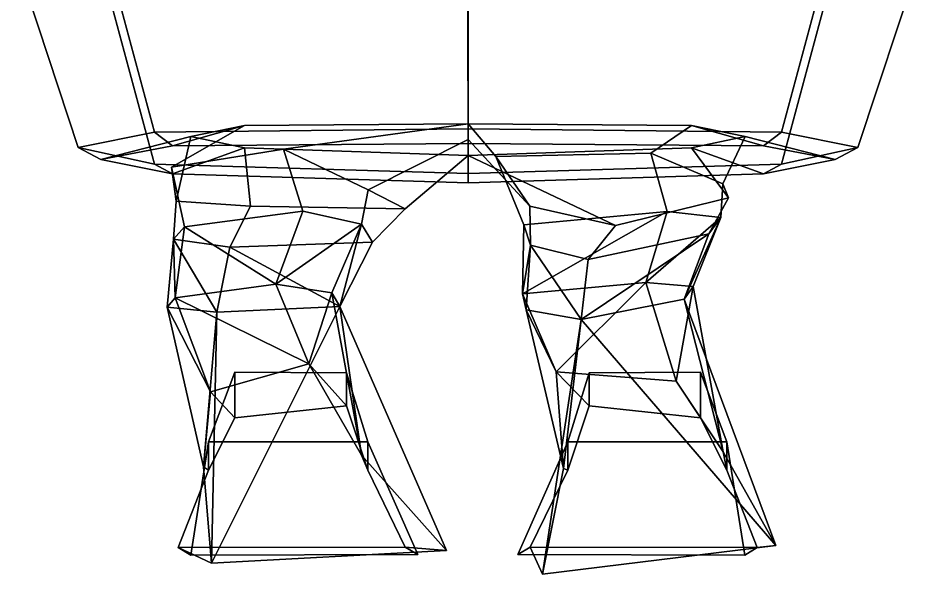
# Model space of a CAD drawing. Extents: x -243 to 237, y -159 to 329.
# Drawn here: x -135 to 131.3, y -158.6 to 6.1 of the extents above; entities that cross this region are included whole.
import ezdxf

# ---------------------------------------------------------------- set-up
doc = ezdxf.new("R2010")
doc.units = 0

msp = doc.modelspace()

# ---------------------------------------------------------------- linework, layer by layer
for points in [[(-1.82322, -26.771439, 114.90667), (-1.82322, 28.137695, 117.696609), (-109.071838, 26.246597, 83.634064), (-94.619293, -27.69957, 80.893051)], [(-1.82322, -26.771439, 114.90667), (90.972855, -27.69957, 80.893051), (105.425392, 26.246582, 83.634056), (-1.82322, 28.137695, 117.696609)], [(-109.071838, 26.246597, 83.634064), (-134.986893, 21.711288, 0.018002), (-117.154114, -32.234879, -2.723009), (-94.619293, -27.69957, 80.893051)], [(105.425392, 26.246582, 83.634056), (90.972855, -27.69957, 80.893051), (113.507675, -32.234879, -2.723011), (131.340439, 21.711273, 0.018)], [(-117.154114, -32.234879, -2.723009), (-134.986893, 21.711288, 0.018002), (-109.071838, 16.772644, -91.034317), (-94.619293, -37.173523, -93.77533)], [(113.507675, -32.234879, -2.723011), (90.972855, -37.173523, -93.77533), (105.425392, 16.772629, -91.034317), (131.340439, 21.711273, 0.018)], [(-94.619293, -37.173523, -93.77533), (-109.071838, 16.772644, -91.034317), (-1.823437, 14.974777, -125.093056), (-1.823218, -39.940231, -127.882378)], [(90.972855, -37.173523, -93.77533), (-1.823218, -39.940231, -127.882378), (-1.823437, 14.974777, -125.093056), (105.425392, 16.772629, -91.034317)], [(-89.314209, -31.716087, 72.294167), (-110.522774, -35.7948, -2.90389), (-83.871918, -28.948814, -2.556045), (-67.99353, -25.70887, 57.177807)], [(-1.823219, -25.272919, 81.585533), (-67.99353, -25.70887, 57.177807), (-89.583931, -38.124619, 27.546726), (-56.421886, -32.70079, 61.053017)], [(-67.99353, -25.70887, 57.177807), (-83.871918, -28.948814, -2.556045), (-88.22596, -48.160187, -12.976427), (-89.583931, -38.124619, 27.546726)], [(-1.823219, -31.031784, 102.387756), (-89.314209, -31.716087, 72.294167), (-67.99353, -25.70887, 57.177807), (-1.823219, -25.272919, 81.585533)], [(-1.823219, -29.859543, -2.976719), (-1.823219, -25.272919, 81.585533), (-56.421886, -32.70079, 61.053017), (-31.378599, -44.818375, 5.25738)], [(-1.823219, -25.272919, 81.585533), (6.424152, -34.904816, 47.46846), (52.277401, -33.902527, 38.764256), (64.347099, -25.70887, 57.177807)], [(-1.823219, -31.031784, 102.387756), (-1.823219, -25.272919, 81.585533), (64.347099, -25.70887, 57.177807), (85.66777, -31.716087, 72.294159)], [(16.450697, -49.629257, -13.175302), (6.424152, -34.904816, 47.46846), (-1.823219, -25.272919, 81.585533), (-1.823219, -29.859543, -2.976719)], [(64.347099, -25.70887, 57.177807), (52.277401, -33.902527, 38.764256), (73.57663, -43.024734, 4.472778), (80.225479, -28.948814, -2.556045)], [(85.66777, -31.716087, 72.294159), (64.347099, -25.70887, 57.177807), (80.225479, -28.948814, -2.556045), (106.876328, -35.794807, -2.903891)], [(-94.619293, -27.69957, 80.893051), (-117.154114, -32.234879, -2.723009), (-110.522774, -35.7948, -2.90389), (-89.314209, -31.716087, 72.294167)], [(-110.522774, -35.7948, -2.90389), (-89.314209, -40.100121, -82.279625), (-67.99353, -32.333786, -64.9636), (-83.871918, -28.948814, -2.556045)], [(-1.82322, -26.771439, 114.90667), (-94.619293, -27.69957, 80.893051), (-89.314209, -31.716087, 72.294167), (-1.823219, -31.031784, 102.387756)], [(-83.871918, -28.948814, -2.556045), (-67.99353, -32.333786, -64.9636), (-66.187508, -49.654053, -49.892914), (-88.22596, -48.160187, -12.976427)], [(-1.82322, -26.771439, 114.90667), (-1.823219, -31.031784, 102.387756), (85.66777, -31.716087, 72.294159), (90.972855, -27.69957, 80.893051)], [(80.225479, -28.948814, -2.556045), (73.57663, -43.024734, 4.472778), (75.301437, -47.208252, -39.067768), (64.347099, -32.333786, -64.9636)], [(106.876328, -35.794807, -2.903891), (80.225479, -28.948814, -2.556045), (64.347099, -32.333786, -64.9636), (85.66777, -40.100121, -82.279625)], [(90.972855, -27.69957, 80.893051), (85.66777, -31.716087, 72.294159), (106.876328, -35.794807, -2.903891), (113.507675, -32.234879, -2.723011)], [(-1.823218, -34.629974, -90.927673), (-1.823219, -29.859543, -2.976719), (-31.378599, -44.818375, 5.25738), (-20.42738, -50.438377, -58.084896)], [(16.450697, -49.629257, -13.175302), (-1.823219, -29.859543, -2.976719), (-1.823218, -34.629974, -90.927673), (41.845745, -55.375153, -72.273109)], [(-117.154114, -32.234879, -2.723009), (-94.619293, -37.173523, -93.77533), (-89.314209, -40.100121, -82.279625), (-110.522774, -35.7948, -2.90389)], [(-50.728745, -51.064705, 28.813801), (-56.421886, -32.70079, 61.053017), (-89.583931, -38.124619, 27.546726), (-85.745972, -55.764923, 3.163411)], [(-89.314209, -40.100121, -82.279625), (-1.823218, -42.685593, -112.46981), (-1.823218, -34.629974, -90.927673), (-67.99353, -32.333786, -64.9636)], [(-67.99353, -32.333786, -64.9636), (-1.823218, -34.629974, -90.927673), (-20.42738, -50.438377, -58.084896), (-66.187508, -49.654053, -49.892914)], [(-50.728745, -51.064705, 28.813801), (-33.359032, -54.97789, 7.449202), (-31.378599, -44.818375, 5.25738), (-56.421886, -32.70079, 61.053017)], [(64.347099, -32.333786, -64.9636), (75.301437, -47.208252, -39.067768), (41.845745, -55.375153, -72.273109), (-1.823218, -34.629974, -90.927673)], [(85.66777, -40.100121, -82.279625), (64.347099, -32.333786, -64.9636), (-1.823218, -34.629974, -90.927673), (-1.823218, -42.685593, -112.46981)], [(14.691767, -55.120537, 11.774283), (57.102116, -51.185959, 18.208794), (52.277401, -33.902527, 38.764256), (6.424152, -34.904816, 47.46846)], [(57.102116, -51.185959, 18.208794), (72.953125, -52.966888, 6.120219), (73.57663, -43.024734, 4.472778), (52.277401, -33.902527, 38.764256)], [(113.507675, -32.234879, -2.723011), (106.876328, -35.794807, -2.903891), (85.66777, -40.100121, -82.279625), (90.972855, -37.173523, -93.77533)], [(-94.619293, -37.173523, -93.77533), (-1.823218, -39.940231, -127.882378), (-1.823218, -42.685593, -112.46981), (-89.314209, -40.100121, -82.279625)], [(90.972855, -37.173523, -93.77533), (85.66777, -40.100121, -82.279625), (-1.823218, -42.685593, -112.46981), (-1.823218, -39.940231, -127.882378)], [(14.691767, -55.120537, 11.774283), (6.424152, -34.904816, 47.46846), (16.450697, -49.629257, -13.175302), (16.656927, -61.222542, -15.93988)], [(-85.745972, -55.764923, 3.163411), (-89.583931, -38.124619, 27.546726), (-88.22596, -48.160187, -12.976427), (-89.007225, -59.43364, -16.862541)], [(-33.359032, -54.97789, 7.449202), (-30.091894, -60.248856, -21.324364), (-20.42738, -50.438377, -58.084896), (-31.378599, -44.818375, 5.25738)], [(72.953125, -52.966888, 6.120219), (69.477539, -57.857399, -14.76923), (75.301437, -47.208252, -39.067768), (73.57663, -43.024734, 4.472778)], [(69.477539, -57.857399, -14.76923), (33.730873, -65.384293, -38.961132), (41.845745, -55.375153, -72.273109), (75.301437, -47.208252, -39.067768)], [(-89.007225, -59.43364, -16.862541), (-88.22596, -48.160187, -12.976427), (-66.187508, -49.654053, -49.892914), (-72.332016, -61.734619, -29.426395)], [(-72.332016, -61.734619, -29.426395), (-66.187508, -49.654053, -49.892914), (-20.42738, -50.438377, -58.084896), (-30.091894, -60.248856, -21.324364)], [(16.656927, -61.222542, -15.93988), (16.450697, -49.629257, -13.175302), (41.845745, -55.375153, -72.273109), (33.730873, -65.384293, -38.961132)], [(-58.650482, -72.723526, 41.03059), (-50.728745, -51.064705, 28.813801), (-85.745972, -55.764923, 3.163411)], [(-58.650482, -72.723526, 41.03059), (-33.359032, -54.97789, 7.449202), (-50.728745, -51.064705, 28.813801)], [(14.301229, -75.617928, 27.472622), (57.102116, -51.185959, 18.208794), (14.691767, -55.120537, 11.774283)], [(14.301229, -75.617928, 27.472622), (50.848221, -72.254433, 32.457405), (57.102116, -51.185959, 18.208794)], [(50.848221, -72.254433, 32.457405), (72.953125, -52.966888, 6.120219), (57.102116, -51.185959, 18.208794)], [(50.848221, -72.254433, 32.457405), (64.761383, -73.459831, 21.117411), (72.953125, -52.966888, 6.120219)], [(62.122608, -77.195099, 2.159688), (69.477539, -57.857399, -14.76923), (72.953125, -52.966888, 6.120219)], [(64.761383, -73.459831, 21.117411), (62.122608, -77.195099, 2.159688), (72.953125, -52.966888, 6.120219)], [(-88.456688, -76.751198, 18.520422), (-85.745972, -55.764923, 3.163411), (-89.007225, -59.43364, -16.862541)], [(-58.650482, -72.723526, 41.03059), (-85.745972, -55.764923, 3.163411), (-88.456688, -76.751198, 18.520422)], [(-58.650482, -72.723526, 41.03059), (-42.128479, -75.331329, 21.692274), (-33.359032, -54.97789, 7.449202)], [(-42.128479, -75.331329, 21.692274), (-39.771156, -79.340897, -4.976073), (-33.359032, -54.97789, 7.449202)], [(-39.771156, -79.340897, -4.976073), (-30.091894, -60.248856, -21.324364), (-33.359032, -54.97789, 7.449202)], [(14.301229, -75.617928, 27.472622), (14.691767, -55.120537, 11.774283), (16.656927, -61.222542, -15.93988)], [(31.646442, -83.218956, -19.139248), (33.730873, -65.384293, -38.961132), (69.477539, -57.857399, -14.76923)], [(62.122608, -77.195099, 2.159688), (31.646442, -83.218956, -19.139248), (69.477539, -57.857399, -14.76923)], [(-88.456688, -76.751198, 18.520422), (-89.007225, -59.43364, -16.862541), (-90.877602, -79.556396, 0.403789)], [(-90.877602, -79.556396, 0.403789), (-89.007225, -59.43364, -16.862541), (-76.185127, -81.05249, -11.383911)], [(-76.185127, -81.05249, -11.383911), (-89.007225, -59.43364, -16.862541), (-72.332016, -61.734619, -29.426395)], [(-39.771156, -79.340897, -4.976073), (-72.332016, -61.734619, -29.426395), (-30.091894, -60.248856, -21.324364)], [(14.301229, -75.617928, 27.472622), (16.656927, -61.222542, -15.93988), (15.42113, -80.370491, 1.76819)], [(15.42113, -80.370491, 1.76819), (16.656927, -61.222542, -15.93988), (31.646442, -83.218956, -19.139248)], [(31.646442, -83.218956, -19.139248), (16.656927, -61.222542, -15.93988), (33.730873, -65.384293, -38.961132)], [(-76.185127, -81.05249, -11.383911), (-72.332016, -61.734619, -29.426395), (-39.771156, -79.340897, -4.976073)], [(-48.939587, -96.287018, 24.502007), (-58.650482, -72.723526, 41.03059), (-88.456688, -76.751198, 18.520422)], [(-48.939587, -96.287018, 24.502007), (-42.128479, -75.331329, 21.692274), (-58.650482, -72.723526, 41.03059)], [(24.260149, -98.679092, 14.265323), (50.848221, -72.254433, 32.457405), (14.301229, -75.617928, 27.472622)], [(59.766933, -101.454559, 15.004622), (50.848221, -72.254433, 32.457405), (24.260149, -98.679092, 14.265323)], [(59.766933, -101.454559, 15.004622), (64.761383, -73.459831, 21.117411), (50.848221, -72.254433, 32.457405)], [(73.684952, -122.379639, 1.222243), (64.761383, -73.459831, 21.117411), (59.766933, -101.454559, 15.004622)], [(73.684952, -122.379639, 1.222243), (62.122608, -77.195099, 2.159688), (64.761383, -73.459831, 21.117411)], [(-78.0177, -104.663383, 4.302668), (-88.456688, -76.751198, 18.520422), (-90.877602, -79.556396, 0.403789)], [(-78.0177, -104.663383, 4.302668), (-48.939587, -96.287018, 24.502007), (-88.456688, -76.751198, 18.520422)], [(-33.335838, -123.414413, 1.006279), (-42.128479, -75.331329, 21.692274), (-48.939587, -96.287018, 24.502007)], [(-33.335838, -123.414413, 1.006279), (-39.771156, -79.340897, -4.976073), (-42.128479, -75.331329, 21.692274)], [(24.260149, -98.679092, 14.265323), (14.301229, -75.617928, 27.472622), (15.42113, -80.370491, 1.76819)], [(89.255234, -150.100769, -22.050274), (31.646442, -83.218956, -19.139248), (62.122608, -77.195099, 2.159688)], [(89.255234, -150.100769, -22.050274), (62.122608, -77.195099, 2.159688), (73.684952, -122.379639, 1.222243)], [(-80.076782, -126.812225, -14.895487), (-78.0177, -104.663383, 4.302668), (-90.877602, -79.556396, 0.403789)], [(-80.076782, -126.812225, -14.895487), (-90.877602, -79.556396, 0.403789), (-76.185127, -81.05249, -11.383911)], [(-77.732422, -155.396103, -42.754517), (-76.185127, -81.05249, -11.383911), (-39.771156, -79.340897, -4.976073)], [(-8.209871, -151.578979, -21.071569), (-77.732422, -155.396103, -42.754517), (-39.771156, -79.340897, -4.976073)], [(-8.209871, -151.578979, -21.071569), (-39.771156, -79.340897, -4.976073), (-33.335838, -123.414413, 1.006279)], [(-77.732422, -155.396103, -42.754517), (-80.076782, -126.812225, -14.895487), (-76.185127, -81.05249, -11.383911)], [(26.484741, -127.303596, -13.255166), (24.260149, -98.679092, 14.265323), (15.42113, -80.370491, 1.76819)], [(26.484741, -127.303596, -13.255166), (15.42113, -80.370491, 1.76819), (31.646442, -83.218956, -19.139248)], [(20.226383, -158.580124, -45.162117), (26.484741, -127.303596, -13.255166), (31.646442, -83.218956, -19.139248)], [(20.226383, -158.580124, -45.162117), (31.646442, -83.218956, -19.139248), (89.255234, -150.100769, -22.050274)], [(-48.939587, -96.287018, 24.502007), (-78.0177, -104.663383, 4.302668), (-70.777412, -112.334427, 35.947453), (-37.787899, -108.736435, 35.947453)], [(-33.335838, -123.414413, 1.006279), (-48.939587, -96.287018, 24.502007), (-37.787899, -108.736435, 35.947453), (-31.473774, -127.827744, 43.725594)], [(-31.473774, -119.444244, 102.617195), (-37.787899, -98.998032, 87.801697), (-70.777412, -98.812729, 87.801697), (-78.613716, -119.444244, 102.617195)], [(-78.613716, -119.444244, 102.617195), (-70.777412, -98.812729, 87.801697), (-70.777412, -112.334427, 35.947453), (-78.613716, -127.827744, 43.725594)], [(-37.787899, -98.998032, 87.801697), (-37.787899, -108.736435, 35.947453), (-70.777412, -112.334427, 35.947453), (-70.777412, -98.812729, 87.801697)], [(-31.473774, -119.444244, 102.617195), (-31.473774, -127.827744, 43.725594), (-37.787899, -108.736435, 35.947453), (-37.787899, -98.998032, 87.801697)], [(26.484741, -127.303596, -13.255166), (27.673773, -127.827744, 43.725594), (33.987896, -108.736435, 35.947453), (24.260149, -98.679092, 14.265323)], [(24.260149, -98.679092, 14.265323), (33.987896, -108.736435, 35.947453), (66.977409, -112.334427, 35.947453), (59.766933, -101.454559, 15.004622)], [(27.673773, -119.444244, 102.617195), (74.813721, -119.444244, 102.617195), (66.977409, -98.812729, 87.801697), (33.987896, -98.998032, 87.801697)], [(27.673773, -119.444244, 102.617195), (33.987896, -98.998032, 87.801697), (33.987896, -108.736435, 35.947453), (27.673773, -127.827744, 43.725594)], [(33.987896, -98.998032, 87.801697), (66.977409, -98.812729, 87.801697), (66.977409, -112.334427, 35.947453), (33.987896, -108.736435, 35.947453)], [(74.813721, -119.444244, 102.617195), (74.813721, -127.827744, 43.725594), (66.977409, -112.334427, 35.947453), (66.977409, -98.812729, 87.801697)], [(73.684952, -122.379639, 1.222243), (59.766933, -101.454559, 15.004622), (66.977409, -112.334427, 35.947453), (74.813721, -127.827744, 43.725594)], [(-80.076782, -126.812225, -14.895487), (-78.613716, -127.827744, 43.725594), (-70.777412, -112.334427, 35.947453), (-78.0177, -104.663383, 4.302668)], [(-83.890282, -153.02951, 102.617195), (-78.613716, -119.444244, 102.617195), (-78.613716, -127.827744, 43.725594), (-87.594154, -150.723206, 36.317848)], [(-16.70689, -152.844193, 102.617195), (-31.473774, -119.444244, 102.617195), (-78.613716, -119.444244, 102.617195), (-83.890282, -153.02951, 102.617195)], [(-16.70689, -152.844193, 102.617195), (-20.410763, -150.61731, 32.613968), (-31.473774, -127.827744, 43.725594), (-31.473774, -119.444244, 102.617195)], [(12.906889, -152.844193, 102.617195), (80.090286, -153.02951, 102.617195), (74.813721, -119.444244, 102.617195), (27.673773, -119.444244, 102.617195)], [(12.906889, -152.844193, 102.617195), (27.673773, -119.444244, 102.617195), (27.673773, -127.827744, 43.725594), (16.610764, -150.61731, 32.613968)], [(80.090286, -153.02951, 102.617195), (83.794151, -150.723206, 36.317848), (74.813721, -127.827744, 43.725594), (74.813721, -119.444244, 102.617195)], [(89.255234, -150.100769, -22.050274), (73.684952, -122.379639, 1.222243), (74.813721, -127.827744, 43.725594), (83.794151, -150.723206, 36.317848)], [(-8.209871, -151.578979, -21.071569), (-33.335838, -123.414413, 1.006279), (-31.473774, -127.827744, 43.725594), (-20.410763, -150.61731, 32.613968)], [(-77.732422, -155.396103, -42.754517), (-87.594154, -150.723206, 36.317848), (-78.613716, -127.827744, 43.725594), (-80.076782, -126.812225, -14.895487)], [(20.226383, -158.580124, -45.162117), (16.610764, -150.61731, 32.613968), (27.673773, -127.827744, 43.725594), (26.484741, -127.303596, -13.255166)], [(-77.732422, -155.396103, -42.754517), (-8.209871, -151.578979, -21.071569), (-20.410763, -150.61731, 32.613968), (-87.594154, -150.723206, 36.317848)], [(-83.890282, -153.02951, 102.617195), (-87.594154, -150.723206, 36.317848), (-20.410763, -150.61731, 32.613968), (-16.70689, -152.844193, 102.617195)], [(80.090286, -153.02951, 102.617195), (12.906889, -152.844193, 102.617195), (16.610764, -150.61731, 32.613968), (83.794151, -150.723206, 36.317848)], [(89.255234, -150.100769, -22.050274), (83.794151, -150.723206, 36.317848), (16.610764, -150.61731, 32.613968), (20.226383, -158.580124, -45.162117)]]:
    msp.add_3dface(points)

doc.saveas('drawing.dxf')
